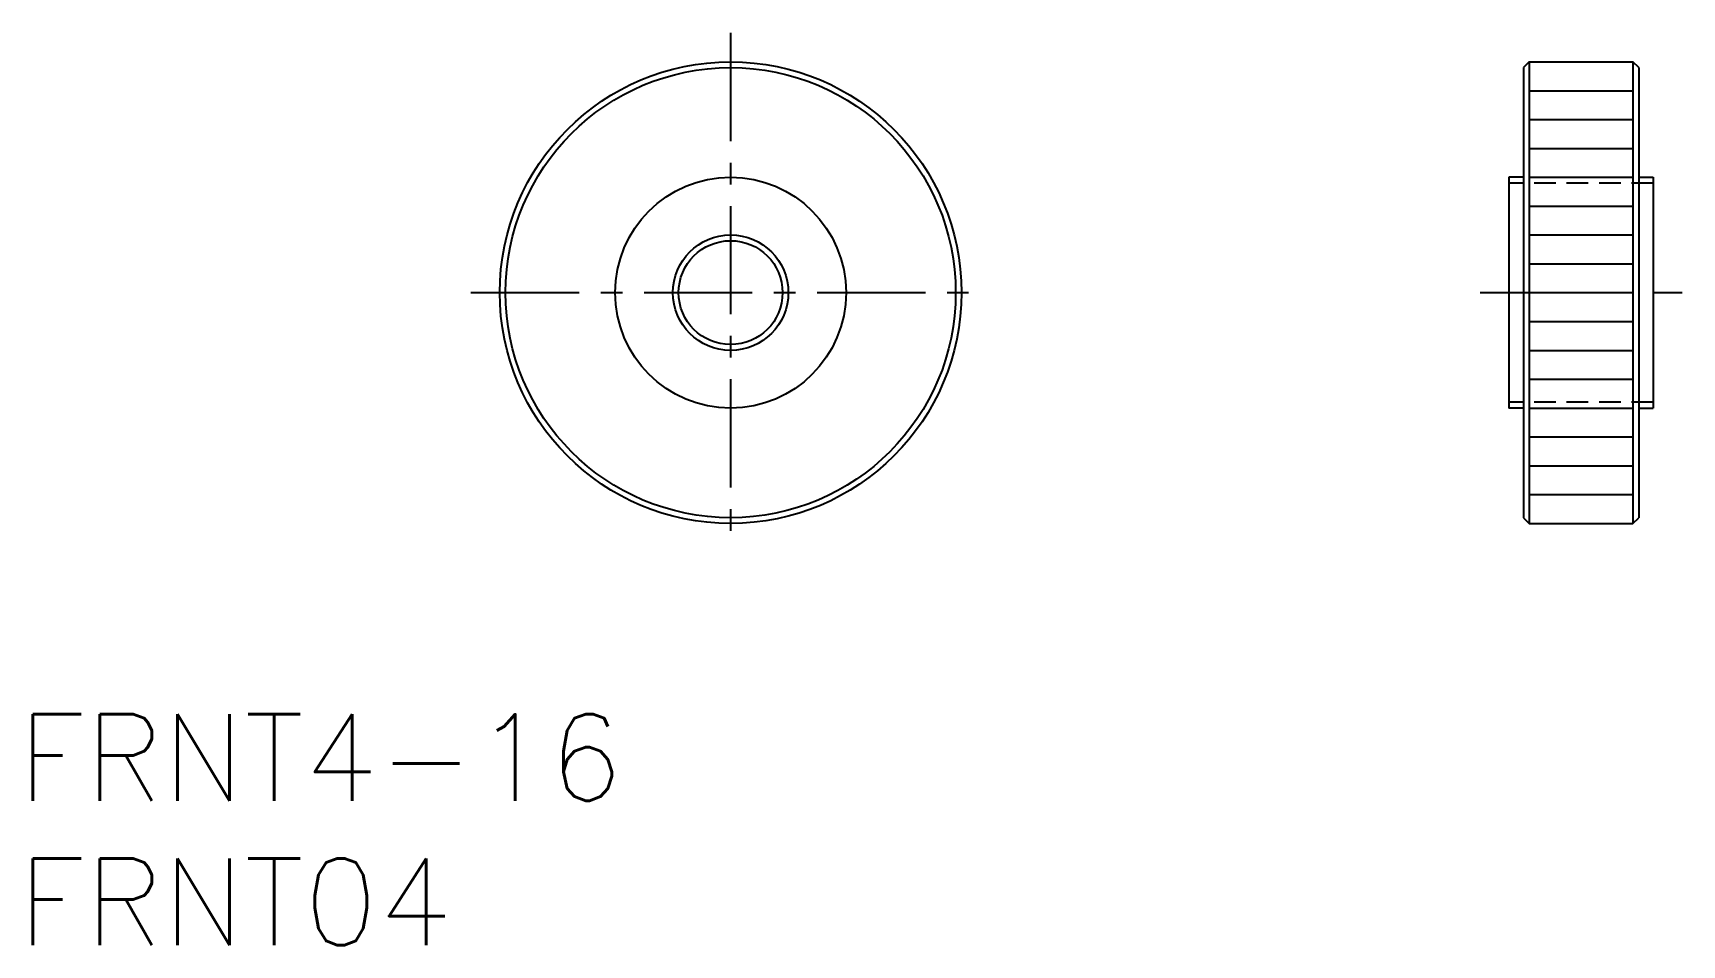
# Model space of a CAD drawing. Extents: x 25.3 to 82.5, y 10.9 to 42.6.
import ezdxf

# ---------------------------------------------------------------- set-up
doc = ezdxf.new("R2010")
doc.units = 0
doc.header["$LTSCALE"] = 3
doc.linetypes.add('CENTER', pattern=[2, 1.25, -0.25, 0.25, -0.25])
doc.linetypes.add('HIDDEN', pattern=[0.375, 0.25, -0.125])
doc.layers.get('0').update_dxf_attribs({"linetype": 'CONTINUOUS'})
doc.layers.add('CENTER', color=1, linetype='CENTER')
doc.styles.get("Standard").update_dxf_attribs({"font": 'romans.shx', "bigfont": 'bigfont.shx'})

msp = doc.modelspace()

# ---------------------------------------------------------------- linework, layer by layer
at = {"color": 7, "linetype": 'CONTINUOUS'}
for p, q in [((77.192, 41.553), (76.992, 41.353)), ((76.992, 41.353), (76.992, 25.753)), ((77.192, 41.553), (80.792, 41.553)), ((77.192, 41.553), (77.192, 25.553)), ((80.792, 41.553), (80.792, 25.553)), ((80.992, 41.353), (80.792, 41.553)), ((80.992, 41.353), (80.992, 25.753)), ((76.492, 37.553), (76.492, 29.553)), ((76.992, 37.553), (76.492, 37.553)), ((80.992, 37.553), (81.492, 37.553)), ((81.492, 37.553), (81.492, 29.553)), ((76.992, 29.553), (76.492, 29.553)), ((80.992, 29.553), (81.492, 29.553)), ((76.992, 25.753), (77.192, 25.553)), ((80.792, 25.553), (80.992, 25.753)), ((77.192, 25.553), (80.792, 25.553))]:
    msp.add_line(p, q, dxfattribs=at)
at = {"color": 3, "linetype": 'CONTINUOUS'}
for p, q in [((77.192, 40.553), (80.792, 40.553)), ((77.192, 39.553), (80.792, 39.553)), ((77.192, 38.553), (80.792, 38.553)), ((77.192, 37.553), (80.792, 37.553)), ((77.192, 36.553), (80.792, 36.553)), ((77.192, 35.553), (80.792, 35.553)), ((77.192, 34.553), (80.792, 34.553)), ((77.192, 33.553), (80.792, 33.553)), ((77.192, 32.553), (80.792, 32.553)), ((77.192, 31.553), (80.792, 31.553)), ((77.192, 30.553), (80.792, 30.553)), ((77.192, 29.553), (80.792, 29.553)), ((77.192, 28.553), (80.792, 28.553)), ((77.192, 27.553), (80.792, 27.553)), ((77.192, 26.553), (80.792, 26.553))]:
    msp.add_line(p, q, dxfattribs=at)
at = {"color": 3, "linetype": 'HIDDEN'}
for p, q in [((81.492, 37.353), (76.492, 37.353)), ((81.492, 29.753), (76.492, 29.753))]:
    msp.add_line(p, q, dxfattribs=at)
at = {"color": 7, "linetype": 'CONTINUOUS'}
for radius in [8, 7.8, 4, 1.8]:
    msp.add_circle((49.518, 33.553), radius, dxfattribs=at)
at = {"color": 3, "linetype": 'CONTINUOUS'}
msp.add_circle((49.518, 33.553), 2, dxfattribs=at)
at = {"layer": 'CENTER', "color": 1, "linetype": 'CENTER'}
for p, q in [((49.518, 42.553), (49.518, 24.553)), ((40.518, 33.553), (58.518, 33.553)), ((75.492, 33.553), (82.492, 33.553))]:
    msp.add_line(p, q, dxfattribs=at)

# ---------------------------------------------------------------- texts
for s, p in [('FRNT4-16', (24.826, 15.945)), ('FRNT04', (24.826, 10.945))]:
    msp.add_text(s, height=3).set_placement(p)

doc.saveas('drawing.dxf')
